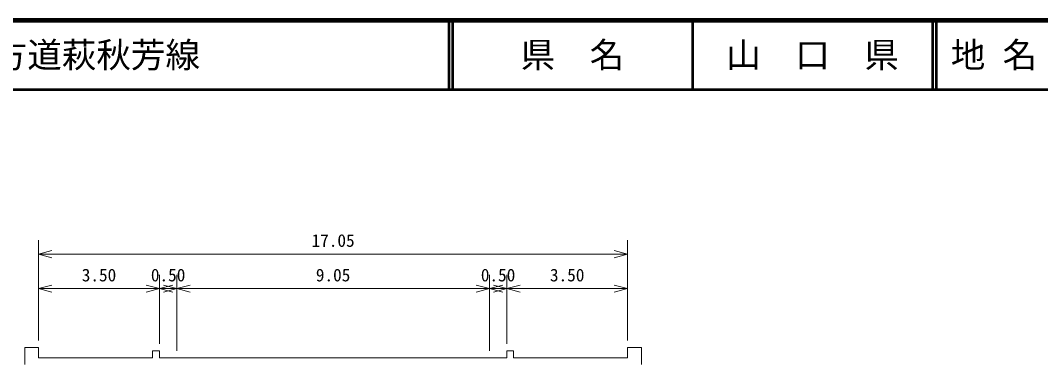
# Model space of a CAD drawing. Units: millimetres on the paper, enlarged 1000 times, with parts at other scales. Extents: x 40000 to 680000, y 20000 to 380000.
# Drawn here: x 235746 to 383376, y 330159 to 380000 of the extents above; entities that cross this region are included whole.
import ezdxf
from ezdxf.enums import TextEntityAlignment as Align

# ---------------------------------------------------------------- set-up
doc = ezdxf.new("R2010")
doc.units = ezdxf.units.MM
doc.header["$LTSCALE"] = 1000
for name, color, linetype, lineweight in [('M-STR-HTXT', 7, 'Continuous', 13), ('M-TTL', 2, 'Continuous', 140), ('M-TTL-LINE', 7, 'Continuous', 50)]:
    doc.layers.add(name, color=color, linetype=linetype, lineweight=lineweight)
doc.layers.add('M-TTL-TXT', color=7, linetype='Continuous')
doc.styles.add('ＭＳ ゴシック', font='')
doc.styles.get('ＭＳ ゴシック').set_extended_font_data('MS Gothic')

msp = doc.modelspace()

# ---------------------------------------------------------------- linework, layer by layer
at = {"layer": 'M-STR-HTXT'}
for p, q in [((238369, 333659), (238369, 348159)), ((323619, 333659), (323619, 348159)), ((240301, 346677), (238369, 346159)), ((238369, 346159), (323619, 346159)), ((238369, 346159), (240301, 345642)), ((323619, 346159), (321687, 346677)), ((321687, 345642), (323619, 346159)), ((255869, 333159), (255869, 343159)), ((258369, 332159), (258369, 343159)), ((303619, 332159), (303619, 343159)), ((306119, 333159), (306119, 343159)), ((240301, 341677), (238369, 341159)), ((238369, 341159), (255869, 341159)), ((238369, 341159), (240301, 340642)), ((255869, 341159), (253937, 341677)), ((253937, 340642), (255869, 341159)), ((257801, 341677), (255869, 341159)), ((255869, 341159), (258369, 341159)), ((255869, 341159), (257801, 340642)), ((258369, 341159), (256437, 341677)), ((256437, 340642), (258369, 341159)), ((260301, 341677), (258369, 341159)), ((258369, 341159), (303619, 341159)), ((258369, 341159), (260301, 340642)), ((303619, 341159), (301687, 341677)), ((301687, 340642), (303619, 341159)), ((305551, 341677), (303619, 341159)), ((303619, 341159), (306119, 341159)), ((303619, 341159), (305551, 340642)), ((306119, 341159), (304187, 341677)), ((304187, 340642), (306119, 341159)), ((308051, 341677), (306119, 341159)), ((306119, 341159), (323619, 341159)), ((306119, 341159), (308051, 340642)), ((323619, 341159), (321687, 341677)), ((321687, 340642), (323619, 341159)), ((236369, 332659), (238369, 332659)), ((236369, 332659), (236369, 330159)), ((238369, 331159), (238369, 332659)), ((323619, 331159), (323619, 332659)), ((323619, 332659), (325619, 332659)), ((325619, 332659), (325619, 330159)), ((238369, 331159), (254869, 331159)), ((255869, 332159), (254869, 332159)), ((254869, 332159), (254869, 331159)), ((255869, 331159), (255869, 332159)), ((255869, 331159), (258369, 331159)), ((258369, 331159), (303619, 331159)), ((303619, 331159), (306119, 331159)), ((307119, 332159), (306119, 332159)), ((306119, 332159), (306119, 331159)), ((307119, 331159), (307119, 332159)), ((307119, 331159), (323619, 331159))]:
    msp.add_line(p, q, dxfattribs=at)
at = {"layer": 'M-TTL'}
msp.add_line((680000, 380000), (40000, 380000), dxfattribs=at)
at = {"layer": 'M-TTL-LINE'}
for p, q in [((297750, 380000), (297750, 370000)), ((298250, 380000), (298250, 370000)), ((333000, 380000), (333000, 370000)), ((367750, 380000), (367750, 370000)), ((368250, 380000), (368250, 370000)), ((40000, 370000), (680000, 370000))]:
    msp.add_line(p, q, dxfattribs=at)

# ---------------------------------------------------------------- texts
at = {"layer": 'M-STR-HTXT', "style": 'ＭＳ ゴシック'}
for s, p in [('17.05', (280994, 346659)), ('3.50', (247119, 341659)), ('0.50', (257119, 341659)), ('9.05', (280994, 341659)), ('0.50', (304869, 341659)), ('3.50', (314869, 341659))]:
    msp.add_text(s, height=1833, dxfattribs=at).set_placement(p, align=Align.BOTTOM_CENTER)
at = {"layer": 'M-TTL-TXT', "style": 'ＭＳ ゴシック'}
for s, p in [('主要地方道萩秋芳線', (216734, 375000)), ('地 名', (370380, 375000))]:
    msp.add_text(s, height=3666, dxfattribs=at).set_placement(p, align=Align.MIDDLE_LEFT)
for s, p in [('県\u3000名', (315625, 375000)), ('山\u3000口\u3000県', (350375, 375000))]:
    msp.add_text(s, height=3666, dxfattribs=at).set_placement(p, align=Align.MIDDLE_CENTER)

doc.saveas('drawing.dxf')
